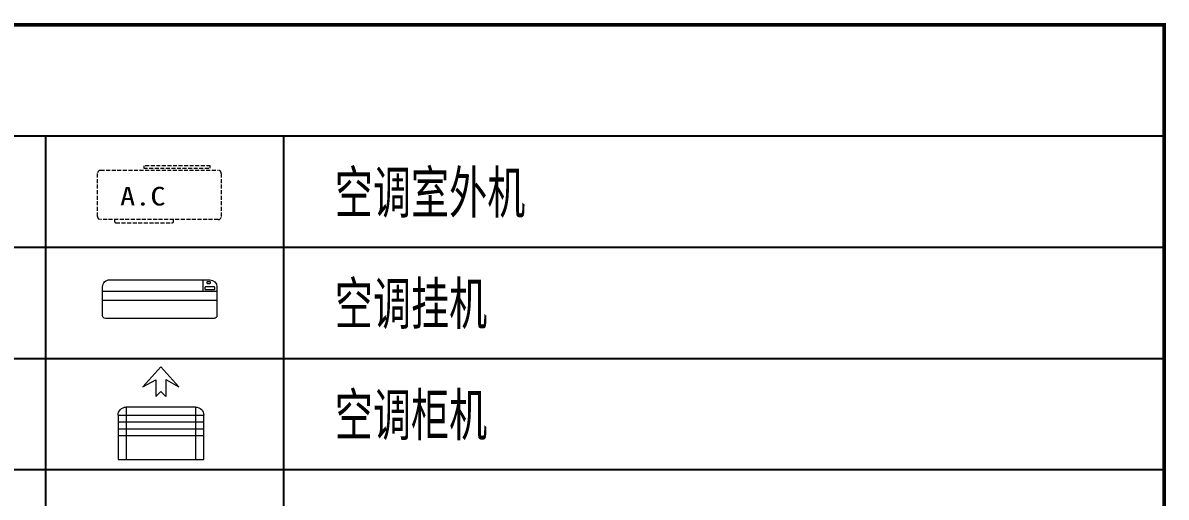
# Model space of a CAD drawing. Extents: x -518115 to 1124316, y -209821 to 1628073.
# Drawn here: x 822711 to 829913, y 184534 to 187519 of the extents above; entities that cross this region are included whole.
import ezdxf

# ---------------------------------------------------------------- set-up
doc = ezdxf.new("R2010")
doc.units = 0
doc.header["$LTSCALE"] = 1000
doc.header["$MEASUREMENT"] = 0
doc.linetypes.add('DASH', pattern=[0.35, 0.25, -0.1])
doc.layers.add('C-Sheet-图框', color=101, linetype='Continuous')
doc.layers.add('PUB_TEXT', color=4, linetype='Continuous')
doc.layers.add('平面-空调预留孔', color=173, linetype='Continuous', lineweight=15)
doc.styles.add('房间名称', font='TSSDENG', dxfattribs={"width": 0.8, "bigfont": 'HZTXT'})
doc.styles.add('黑体', font='')
doc.styles.get('黑体').set_extended_font_data('SimHei')

# ---------------------------------------------------------------- blocks, each defined once
blk = doc.blocks.new('gsergvr')
at = {"layer": '平面-空调预留孔', "linetype": 'DASH', "ltscale": 0.1}
for p, q in [((34075.4, 17176.2), (34075.4, 17166.2)), ((34085.4, 17156.2), (34438.2, 17156.2)), ((34448.2, 17166.2), (34448.2, 17176.2))]:
    blk.add_line(p, q, dxfattribs=at)
blk.add_lwpolyline([(34679.3, 17515.3), (34259.5, 17515.3), (34259.5, 17500.2), (34679.3, 17500.2)], close=True, dxfattribs=at)
blk.add_lwpolyline([(34728.6, 17176.2), (33988.6, 17176.2, -0.414214), (33968.6, 17196.2), (33968.6, 17466.2, -0.414214), (33988.6, 17486.2), (34728.6, 17486.2, -0.414214), (34748.6, 17466.2), (34748.6, 17196.2, -0.414214)], format="xyb", close=True, dxfattribs=at)
for centre, start, end in [((34085.4, 17166.2), 180, 270), ((34438.2, 17166.2), 270, 0)]:
    blk.add_arc(centre, 10, start, end, dxfattribs=at)
at = {"layer": '平面-空调预留孔', "color": 251, "linetype": 'DASH', "ltscale": 0.1, "true_color": 0x636466, "style": '黑体', "width": 1.2}
blk.add_text('A.C', height=117.05, dxfattribs=at).set_placement((34110.9, 17264.8))
blk = doc.blocks.new('A$C001338C2')
for p, q in [((845, 303.6), (55, 303.6)), ((109.1, 214.8), (109.1, 303.6)), ((0, 248.6), (0, 22)), ((900, 22), (900, 248.6)), ((22, 0), (878, 0))]:
    blk.add_line(p, q)
at = {"lineweight": 5}
for p, q in [((900, 214.8), (0, 214.8)), ((900, 143.2), (0, 143.2))]:
    blk.add_line(p, q, dxfattribs=at)
for points in [[(73.1, 275), (56.8, 275, -0.414214), (51.3, 280.5), (51.3, 283.4, -0.414214), (56.8, 288.9), (73.1, 288.9, -0.414214), (78.6, 283.4), (78.6, 280.5, -0.414214)], [(89.2, 226.4), (22.2, 226.4, -0.414214), (16.7, 231.9), (16.7, 243.1, -0.414214), (22.2, 248.6), (89.2, 248.6, -0.414214), (94.7, 243.1), (94.7, 231.9, -0.414214)]]:
    blk.add_lwpolyline(points, format="xyb", close=True)
for centre, radius, start, end in [((55, 248.6), 55, 90, 180), ((845, 248.6), 55, 360, 90), ((22, 22), 22, 180, 270), ((878, 22), 22, 270, 360)]:
    blk.add_arc(centre, radius, start, end)
blk = doc.blocks.new('dasdasf1sa2f31as32f')
for p, q in [((-116, 585.6), (43.3, 640.5)), ((-22.8, 585.5), (-116, 585.6)), ((-22.8, 585.5), (-73.4, 493.2)), ((82.7, 476.6), (43.3, 640.5)), ((-269.8, 524.3), (-427.7, 236.5)), ((134.6, 245.5), (-338.8, 505.1)), ((-269.8, 524.3), (113.7, 314)), ((-31.3, 504.4), (-73.4, 493.2)), ((-18.1, 462.9), (-31.3, 504.4)), ((32.4, 555.1), (-18.1, 462.9)), ((82.7, 476.6), (32.4, 555.1)), ((-473.5, 259.7), (-339.5, 504)), ((114.7, 208.4), (-359.1, 468.2)), ((72.3, 131.9), (-401.1, 391.6)), ((92.6, 168.8), (-380.9, 428.5)), ((113.7, 314), (-44.2, 26.2)), ((0, 0), (-473.5, 259.7)), ((134, 244.4), (0, 0))]:
    blk.add_line(p, q)
for centre, start, end in [((-294.5, 479.4), 61.25933, 151.25933), ((89, 269), 331.25933, 61.25933)]:
    blk.add_arc(centre, 51.3, start, end)
blk = doc.blocks.new('A$C78D13F63')
at = {"layer": 'C-Sheet-图框', "color": 0}
for p, q in [((300, 6600), (13786.8, 6600)), ((6738.6, 6600), (6738.6, 300)), ((8238.6, 6600), (8238.6, 300)), ((300, 5900), (13786.8, 5900)), ((300, 5200), (13786.8, 5200)), ((6738.6, 5200), (13786.8, 5200)), ((300, 4500), (13786.8, 4500))]:
    blk.add_line(p, q, dxfattribs=at)
at = {"layer": 'C-Sheet-图框', "color": 0, "const_width": 24}
blk.add_lwpolyline([(300, 300), (300, 7300), (13786.8, 7300), (13786.8, 300), (300, 300)], dxfattribs=at)
at = {"layer": '平面-空调预留孔'}
blk.add_blockref('gsergvr', (-26901.5, -11102.3), dxfattribs=at)
at = {"layer": '平面-空调预留孔', "xscale": -0.8000000000465646, "yscale": 0.8000000000465646, "zscale": 0.8000000000465646, "rotation": 359.9999997665698}
blk.add_blockref('A$C001338C2', (7819.4, 5451.8), dxfattribs=at)
at = {"layer": '平面-空调预留孔', "xscale": -1, "rotation": 331.259331260931}
blk.add_blockref('dasdasf1sa2f31as32f', (7196.5, 4563.8), dxfattribs=at)
at = {"layer": 'PUB_TEXT', "style": '房间名称', "width": 0.8}
for s, p in [('空调室外机', (8562.1, 6084.7)), ('空调挂机', (8562.1, 5384.7)), ('空调柜机', (8562.1, 4684.7))]:
    blk.add_text(s, height=300, dxfattribs=at).set_placement(p)

msp = doc.modelspace()

# ---------------------------------------------------------------- block references
msp.add_blockref('A$C78D13F63', (816114.1, 180206.8))

doc.saveas('drawing.dxf')
